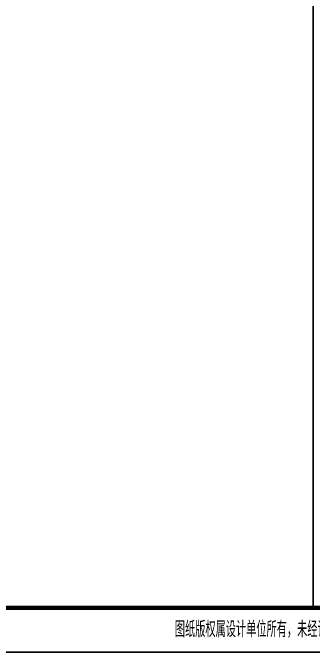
# Model space of a CAD drawing. Extents: x -1041549 to 749950, y -354245 to 17554.
# Drawn here: x -974517 to -967749, y -159958 to -145535 of the extents above; entities that cross this region are included whole.
import ezdxf

# ---------------------------------------------------------------- set-up
doc = ezdxf.new("R2010")
doc.units = 0
doc.header["$LTSCALE"] = 1000
doc.header["$MEASUREMENT"] = 0
doc.layers.add('14', color=1, linetype='Continuous')
doc.layers.add('PUB_TITLE', color=4, linetype='Continuous')
doc.styles.add('hztxt', font='romand_pkpm', dxfattribs={"bigfont": 'gbcbig'})

# ---------------------------------------------------------------- blocks, each defined once
blk = doc.blocks.new('$titleblk$00000212')
at = {"layer": '14', "style": 'hztxt', "width": 0.85}
for s, p in [('电子文件名：', (-198.31, 0.78)), ('图纸版权属设计单位所有，未经许可，外人及外单位不得翻印复制作为其他工程之用。', (-124.17, 1.07))]:
    blk.add_text(s, height=3.6, rotation=359.9997, dxfattribs=at).set_placement(p)
blk = doc.blocks.new('A$C664e5b13')
at = {"layer": '14'}
blk.add_lwpolyline([(10487, 717), (10487, 58117)], dxfattribs=at)
at = {"layer": 'PUB_TITLE', "xscale": 100, "yscale": 100, "zscale": 100}
blk.add_blockref('$titleblk$00000212', (19787, -51), dxfattribs=at)

msp = doc.modelspace()

# ---------------------------------------------------------------- linework, layer by layer
msp.add_lwpolyline([(-958449.1, -101558.4), (-1039049.1, -101558.4), (-1039049.1, -158958.4), (-958449.1, -158958.4)], close=True)
at = {"layer": 'PUB_TITLE'}
msp.add_lwpolyline([(-1041549.1, -159958.4), (-957449.1, -159958.4), (-957449.1, -100558.4), (-1041549.1, -100558.4)], close=True, dxfattribs=at)
msp.add_lwpolyline([(-1041549.1, -159958.4), (-957449.1, -159958.4), (-957449.1, -100558.4), (-1041549.1, -100558.4)], close=True, dxfattribs=at)
at = {"layer": 'PUB_TITLE', "const_width": 100}
msp.add_lwpolyline([(-1039049.1, -158958.4), (-958449.1, -158958.4), (-958449.1, -101558.4), (-1039049.1, -101558.4)], close=True, dxfattribs=at)
msp.add_lwpolyline([(-1039049.1, -158958.4), (-958449.1, -158958.4), (-958449.1, -101558.4), (-1039049.1, -101558.4)], close=True, dxfattribs=at)

# ---------------------------------------------------------------- block references
msp.add_blockref('A$C664e5b13', (-978235.8, -159675.5))

doc.saveas('drawing.dxf')
